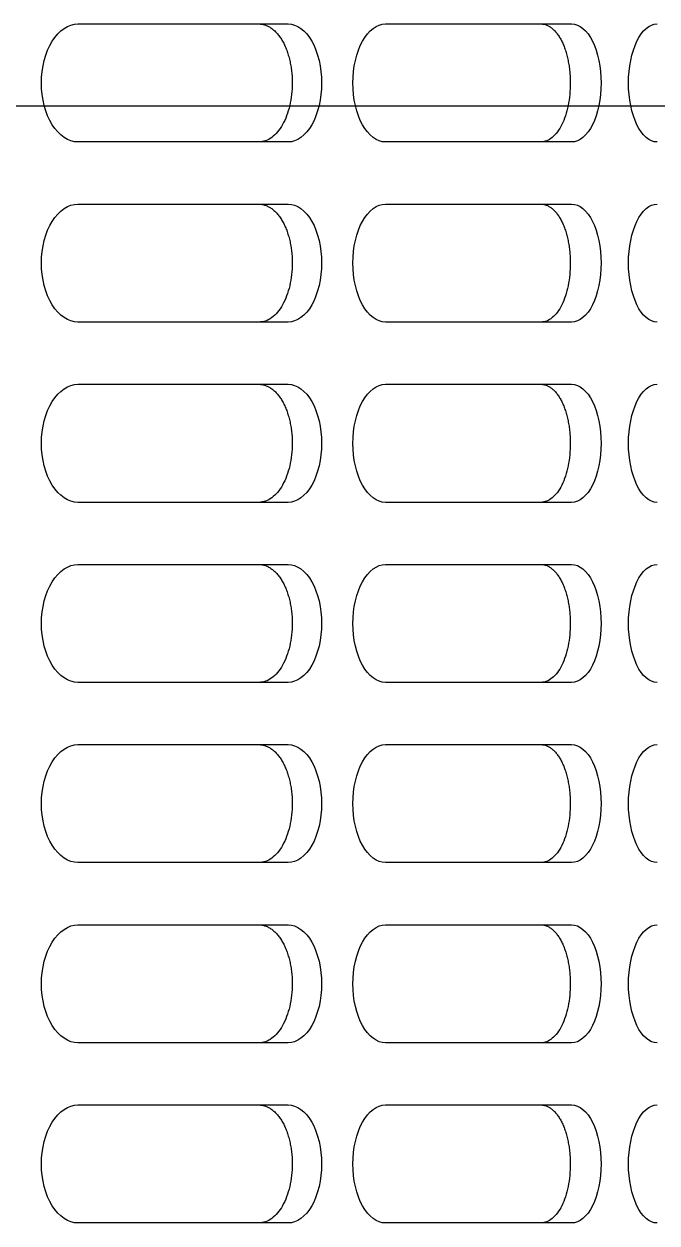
# Model space of a CAD drawing. Header units: millimetres. Extents: x 156850 to 204135, y 56350 to 74150.
# Drawn here: x 159032.2 to 159085.8, y 57221.4 to 57322.9 of the extents above; entities that cross this region are included whole.
import ezdxf

# ---------------------------------------------------------------- set-up
doc = ezdxf.new("R2010")
doc.units = ezdxf.units.MM
doc.header["$LTSCALE"] = 150
doc.layers.add('-----33 Equipment', color=5, linetype='Continuous')

# ---------------------------------------------------------------- blocks, each defined once
blk = doc.blocks.new('X-2F-PLAN$0$A$C13F33EB5')
at = {"color": 0, "linetype": 'Continuous'}
for p, q in [((383.35, 184.4), (383.35, 202.2)), ((393.35, 202.2), (393.35, 184.4)), ((398.61, 184.4), (398.61, 202.2)), ((408.61, 202.2), (408.61, 184.4)), ((413.88, 184.4), (413.88, 202.2)), ((423.88, 202.2), (423.88, 184.4)), ((429.14, 184.4), (429.14, 202.2)), ((439.14, 202.2), (439.14, 184.4)), ((444.4, 184.4), (444.4, 202.2)), ((454.4, 202.2), (454.4, 184.4)), ((459.67, 184.4), (459.67, 202.2)), ((469.67, 202.2), (469.67, 184.4)), ((474.93, 184.4), (474.93, 202.2)), ((484.93, 202.2), (484.93, 184.4)), ((383.35, 160.39), (383.35, 176.16)), ((393.35, 176.16), (393.35, 160.39)), ((398.61, 160.39), (398.61, 176.16)), ((408.61, 176.16), (408.61, 160.39)), ((413.88, 160.39), (413.88, 176.16)), ((423.88, 176.16), (423.88, 160.39)), ((429.14, 160.39), (429.14, 176.16)), ((439.14, 176.16), (439.14, 160.39)), ((444.4, 160.39), (444.4, 176.16)), ((454.4, 176.16), (454.4, 160.39)), ((459.67, 160.39), (459.67, 176.16)), ((469.67, 176.16), (469.67, 160.39)), ((474.93, 160.39), (474.93, 176.16)), ((484.93, 176.16), (484.93, 160.39))]:
    blk.add_line(p, q, dxfattribs=at)
for points, knots in [([(383.35, 202.2), (383.35, 203), (383.89, 203.81), (385.74, 204.95), (387.04, 205.29), (389.66, 205.29), (390.96, 204.95), (392.81, 203.81), (393.35, 203), (393.35, 202.2)], [0, 0, 0, 0, 0.25, 0.25, 0.5, 0.5, 0.75, 0.75, 1, 1, 1, 1]), ([(398.61, 202.2), (398.61, 203), (399.15, 203.81), (401, 204.95), (402.3, 205.29), (404.92, 205.29), (406.22, 204.95), (408.07, 203.81), (408.61, 203), (408.61, 202.2)], [0, 0, 0, 0, 0.25, 0.25, 0.5, 0.5, 0.75, 0.75, 1, 1, 1, 1]), ([(413.88, 202.2), (413.88, 203), (414.42, 203.81), (416.27, 204.95), (417.57, 205.29), (420.19, 205.29), (421.49, 204.95), (423.34, 203.81), (423.88, 203), (423.88, 202.2)], [0, 0, 0, 0, 0.25, 0.25, 0.5, 0.5, 0.75, 0.75, 1, 1, 1, 1]), ([(429.14, 202.2), (429.14, 203), (429.68, 203.81), (431.53, 204.95), (432.83, 205.29), (435.45, 205.29), (436.75, 204.95), (438.6, 203.81), (439.14, 203), (439.14, 202.2)], [0, 0, 0, 0, 0.25, 0.25, 0.5, 0.5, 0.75, 0.75, 1, 1, 1, 1]), ([(444.4, 202.2), (444.4, 203), (444.94, 203.81), (446.79, 204.95), (448.09, 205.29), (450.71, 205.29), (452.01, 204.95), (453.86, 203.81), (454.4, 203), (454.4, 202.2)], [0, 0, 0, 0, 0.25, 0.25, 0.5, 0.5, 0.75, 0.75, 1, 1, 1, 1]), ([(459.67, 202.2), (459.67, 203), (460.21, 203.81), (462.06, 204.95), (463.36, 205.29), (465.98, 205.29), (467.28, 204.95), (469.13, 203.81), (469.67, 203), (469.67, 202.2)], [0, 0, 0, 0, 0.25, 0.25, 0.5, 0.5, 0.75, 0.75, 1, 1, 1, 1]), ([(474.93, 202.2), (474.93, 203), (475.47, 203.81), (477.32, 204.95), (478.62, 205.29), (481.24, 205.29), (482.54, 204.95), (484.39, 203.81), (484.93, 203), (484.93, 202.2)], [0, 0, 0, 0, 0.25, 0.25, 0.5, 0.5, 0.75, 0.75, 1, 1, 1, 1]), ([(393.35, 186.87), (393.35, 186.78), (393.34, 186.59), (393.26, 186.32), (393.14, 186.05), (392.97, 185.79), (392.76, 185.53), (392.51, 185.3), (392.22, 185.07), (391.89, 184.87), (391.53, 184.68), (391.13, 184.52), (390.71, 184.38), (390.26, 184.26), (389.8, 184.17), (389.33, 184.1), (388.84, 184.06), (387.86, 184.03), (386.39, 184.2), (385, 184.72), (384.17, 185.29), (383.71, 185.78), (383.41, 186.31), (383.37, 186.68), (383.35, 186.87)], [0, 0, 0, 0, 0.031263, 0.06252, 0.093789, 0.125071, 0.156359, 0.187645, 0.21893, 0.250231, 0.281541, 0.312852, 0.344178, 0.375521, 0.406869, 0.438212, 0.469551, 0.500899, 0.62553, 0.750071, 0.812579, 0.87508, 0.937558, 1, 1, 1, 1]), ([(408.61, 186.87), (408.61, 186.78), (408.6, 186.59), (408.52, 186.32), (408.4, 186.05), (408.24, 185.79), (408.03, 185.53), (407.78, 185.3), (407.48, 185.07), (407.16, 184.87), (406.79, 184.68), (406.39, 184.52), (405.97, 184.38), (405.53, 184.26), (405.07, 184.17), (404.59, 184.1), (404.1, 184.06), (403.13, 184.03), (401.65, 184.2), (400.26, 184.72), (399.43, 185.29), (398.97, 185.78), (398.67, 186.31), (398.63, 186.68), (398.61, 186.87)], [0, 0, 0, 0, 0.031263, 0.06252, 0.093789, 0.125071, 0.156359, 0.187645, 0.21893, 0.250231, 0.281541, 0.312852, 0.344178, 0.375521, 0.406869, 0.438212, 0.469551, 0.500899, 0.62553, 0.750071, 0.812579, 0.87508, 0.937558, 1, 1, 1, 1]), ([(423.88, 186.87), (423.87, 186.78), (423.86, 186.59), (423.79, 186.32), (423.67, 186.05), (423.5, 185.79), (423.29, 185.53), (423.04, 185.3), (422.75, 185.07), (422.42, 184.87), (422.05, 184.68), (421.66, 184.52), (421.24, 184.38), (420.79, 184.26), (420.33, 184.17), (419.85, 184.1), (419.37, 184.06), (418.39, 184.03), (416.92, 184.2), (415.52, 184.72), (414.69, 185.29), (414.24, 185.78), (413.94, 186.31), (413.9, 186.68), (413.88, 186.87)], [0, 0, 0, 0, 0.031263, 0.06252, 0.093789, 0.125071, 0.156359, 0.187645, 0.21893, 0.250231, 0.281541, 0.312852, 0.344178, 0.375521, 0.406869, 0.438212, 0.469551, 0.500899, 0.62553, 0.750071, 0.812579, 0.87508, 0.937558, 1, 1, 1, 1]), ([(439.14, 186.87), (439.14, 186.78), (439.13, 186.59), (439.05, 186.32), (438.93, 186.05), (438.76, 185.79), (438.55, 185.53), (438.3, 185.3), (438.01, 185.07), (437.68, 184.87), (437.32, 184.68), (436.92, 184.52), (436.5, 184.38), (436.05, 184.26), (435.59, 184.17), (435.12, 184.1), (434.63, 184.06), (433.65, 184.03), (432.18, 184.2), (430.79, 184.72), (429.96, 185.29), (429.5, 185.78), (429.2, 186.31), (429.16, 186.68), (429.14, 186.87)], [0, 0, 0, 0, 0.031263, 0.06252, 0.093789, 0.125071, 0.156359, 0.187645, 0.21893, 0.250231, 0.281541, 0.312852, 0.344178, 0.375521, 0.406869, 0.438212, 0.469551, 0.500899, 0.62553, 0.750071, 0.812579, 0.87508, 0.937558, 1, 1, 1, 1]), ([(454.4, 186.87), (454.4, 186.78), (454.39, 186.59), (454.31, 186.32), (454.19, 186.05), (454.03, 185.79), (453.82, 185.53), (453.56, 185.3), (453.27, 185.07), (452.94, 184.87), (452.58, 184.68), (452.18, 184.52), (451.76, 184.38), (451.32, 184.26), (450.86, 184.17), (450.38, 184.1), (449.89, 184.06), (448.92, 184.03), (447.44, 184.2), (446.05, 184.72), (445.22, 185.29), (444.76, 185.78), (444.46, 186.31), (444.42, 186.68), (444.4, 186.87)], [0, 0, 0, 0, 0.031263, 0.06252, 0.093789, 0.125071, 0.156359, 0.187645, 0.21893, 0.250231, 0.281541, 0.312852, 0.344178, 0.375521, 0.406869, 0.438212, 0.469551, 0.500899, 0.62553, 0.750071, 0.812579, 0.87508, 0.937558, 1, 1, 1, 1]), ([(469.67, 186.87), (469.66, 186.78), (469.65, 186.59), (469.57, 186.32), (469.45, 186.05), (469.29, 185.79), (469.08, 185.53), (468.83, 185.3), (468.54, 185.07), (468.21, 184.87), (467.84, 184.68), (467.45, 184.52), (467.03, 184.38), (466.58, 184.26), (466.12, 184.17), (465.64, 184.1), (465.16, 184.06), (464.18, 184.03), (462.71, 184.2), (461.31, 184.72), (460.48, 185.29), (460.02, 185.78), (459.72, 186.31), (459.69, 186.68), (459.67, 186.87)], [0, 0, 0, 0, 0.031263, 0.06252, 0.093789, 0.125071, 0.156359, 0.187645, 0.21893, 0.250231, 0.281541, 0.312852, 0.344178, 0.375521, 0.406869, 0.438212, 0.469551, 0.500899, 0.62553, 0.750071, 0.812579, 0.87508, 0.937558, 1, 1, 1, 1]), ([(484.93, 186.87), (484.92, 186.78), (484.91, 186.59), (484.84, 186.32), (484.72, 186.05), (484.55, 185.79), (484.34, 185.53), (484.09, 185.3), (483.8, 185.07), (483.47, 184.87), (483.11, 184.68), (482.71, 184.52), (482.29, 184.38), (481.84, 184.26), (481.38, 184.17), (480.91, 184.1), (480.42, 184.06), (479.44, 184.03), (477.97, 184.2), (476.58, 184.72), (475.75, 185.29), (475.29, 185.78), (474.99, 186.31), (474.95, 186.68), (474.93, 186.87)], [0, 0, 0, 0, 0.031263, 0.06252, 0.093789, 0.125071, 0.156359, 0.187645, 0.21893, 0.250231, 0.281541, 0.312852, 0.344178, 0.375521, 0.406869, 0.438212, 0.469551, 0.500899, 0.62553, 0.750071, 0.812579, 0.87508, 0.937558, 1, 1, 1, 1]), ([(393.35, 184.4), (393.35, 183.66), (392.81, 182.92), (390.96, 181.87), (389.66, 181.57), (387.04, 181.57), (385.74, 181.87), (383.89, 182.92), (383.35, 183.66), (383.35, 184.4)], [0, 0, 0, 0, 0.25, 0.25, 0.5, 0.5, 0.75, 0.75, 1, 1, 1, 1]), ([(408.61, 184.4), (408.61, 183.66), (408.07, 182.92), (406.22, 181.87), (404.92, 181.57), (402.3, 181.57), (401, 181.87), (399.15, 182.92), (398.61, 183.66), (398.61, 184.4)], [0, 0, 0, 0, 0.25, 0.25, 0.5, 0.5, 0.75, 0.75, 1, 1, 1, 1]), ([(423.88, 184.4), (423.88, 183.66), (423.34, 182.92), (421.49, 181.87), (420.19, 181.57), (417.57, 181.57), (416.27, 181.87), (414.42, 182.92), (413.88, 183.66), (413.88, 184.4)], [0, 0, 0, 0, 0.25, 0.25, 0.5, 0.5, 0.75, 0.75, 1, 1, 1, 1]), ([(439.14, 184.4), (439.14, 183.66), (438.6, 182.92), (436.75, 181.87), (435.45, 181.57), (432.83, 181.57), (431.53, 181.87), (429.68, 182.92), (429.14, 183.66), (429.14, 184.4)], [0, 0, 0, 0, 0.25, 0.25, 0.5, 0.5, 0.75, 0.75, 1, 1, 1, 1]), ([(454.4, 184.4), (454.4, 183.66), (453.86, 182.92), (452.01, 181.87), (450.71, 181.57), (448.09, 181.57), (446.79, 181.87), (444.94, 182.92), (444.4, 183.66), (444.4, 184.4)], [0, 0, 0, 0, 0.25, 0.25, 0.5, 0.5, 0.75, 0.75, 1, 1, 1, 1]), ([(469.67, 184.4), (469.67, 183.66), (469.13, 182.92), (467.28, 181.87), (465.98, 181.57), (463.36, 181.57), (462.06, 181.87), (460.21, 182.92), (459.67, 183.66), (459.67, 184.4)], [0, 0, 0, 0, 0.25, 0.25, 0.5, 0.5, 0.75, 0.75, 1, 1, 1, 1]), ([(484.93, 184.4), (484.93, 183.66), (484.39, 182.92), (482.54, 181.87), (481.24, 181.57), (478.62, 181.57), (477.32, 181.87), (475.47, 182.92), (474.93, 183.66), (474.93, 184.4)], [0, 0, 0, 0, 0.25, 0.25, 0.5, 0.5, 0.75, 0.75, 1, 1, 1, 1]), ([(383.35, 176.16), (383.35, 176.88), (383.89, 177.59), (385.74, 178.62), (387.04, 178.92), (389.66, 178.92), (390.96, 178.62), (392.81, 177.59), (393.35, 176.88), (393.35, 176.16)], [0, 0, 0, 0, 0.25, 0.25, 0.5, 0.5, 0.75, 0.75, 1, 1, 1, 1]), ([(398.61, 176.16), (398.61, 176.88), (399.15, 177.59), (401, 178.62), (402.3, 178.92), (404.92, 178.92), (406.22, 178.62), (408.07, 177.59), (408.61, 176.88), (408.61, 176.16)], [0, 0, 0, 0, 0.25, 0.25, 0.5, 0.5, 0.75, 0.75, 1, 1, 1, 1]), ([(413.88, 176.16), (413.88, 176.88), (414.42, 177.59), (416.27, 178.62), (417.57, 178.92), (420.19, 178.92), (421.49, 178.62), (423.34, 177.59), (423.88, 176.88), (423.88, 176.16)], [0, 0, 0, 0, 0.25, 0.25, 0.5, 0.5, 0.75, 0.75, 1, 1, 1, 1]), ([(429.14, 176.16), (429.14, 176.88), (429.68, 177.59), (431.53, 178.62), (432.83, 178.92), (435.45, 178.92), (436.75, 178.62), (438.6, 177.59), (439.14, 176.88), (439.14, 176.16)], [0, 0, 0, 0, 0.25, 0.25, 0.5, 0.5, 0.75, 0.75, 1, 1, 1, 1]), ([(444.4, 176.16), (444.4, 176.88), (444.94, 177.59), (446.79, 178.62), (448.09, 178.92), (450.71, 178.92), (452.01, 178.62), (453.86, 177.59), (454.4, 176.88), (454.4, 176.16)], [0, 0, 0, 0, 0.25, 0.25, 0.5, 0.5, 0.75, 0.75, 1, 1, 1, 1]), ([(459.67, 176.16), (459.67, 176.88), (460.21, 177.59), (462.06, 178.62), (463.36, 178.92), (465.98, 178.92), (467.28, 178.62), (469.13, 177.59), (469.67, 176.88), (469.67, 176.16)], [0, 0, 0, 0, 0.25, 0.25, 0.5, 0.5, 0.75, 0.75, 1, 1, 1, 1]), ([(474.93, 176.16), (474.93, 176.88), (475.47, 177.59), (477.32, 178.62), (478.62, 178.92), (481.24, 178.92), (482.54, 178.62), (484.39, 177.59), (484.93, 176.88), (484.93, 176.16)], [0, 0, 0, 0, 0.25, 0.25, 0.5, 0.5, 0.75, 0.75, 1, 1, 1, 1]), ([(393.35, 162.98), (393.35, 162.9), (393.34, 162.74), (393.26, 162.5), (393.14, 162.26), (392.97, 162.03), (392.76, 161.81), (392.51, 161.6), (392.22, 161.41), (391.89, 161.23), (391.53, 161.06), (391.13, 160.92), (390.71, 160.8), (390.26, 160.69), (389.8, 160.61), (389.33, 160.55), (388.84, 160.51), (387.86, 160.49), (386.39, 160.64), (385, 161.09), (384.17, 161.59), (383.71, 162.03), (383.41, 162.5), (383.37, 162.82), (383.35, 162.98)], [0, 0, 0, 0, 0.031263, 0.06252, 0.093789, 0.125071, 0.156359, 0.187645, 0.21893, 0.250231, 0.281541, 0.312852, 0.344178, 0.375521, 0.406869, 0.438212, 0.469551, 0.500899, 0.62553, 0.750071, 0.812579, 0.87508, 0.937558, 1, 1, 1, 1]), ([(408.61, 162.98), (408.61, 162.9), (408.6, 162.74), (408.52, 162.5), (408.4, 162.26), (408.24, 162.03), (408.03, 161.81), (407.78, 161.6), (407.48, 161.41), (407.16, 161.23), (406.79, 161.06), (406.39, 160.92), (405.97, 160.8), (405.53, 160.69), (405.07, 160.61), (404.59, 160.55), (404.1, 160.51), (403.13, 160.49), (401.65, 160.64), (400.26, 161.09), (399.43, 161.59), (398.97, 162.03), (398.67, 162.5), (398.63, 162.82), (398.61, 162.98)], [0, 0, 0, 0, 0.031263, 0.06252, 0.093789, 0.125071, 0.156359, 0.187645, 0.21893, 0.250231, 0.281541, 0.312852, 0.344178, 0.375521, 0.406869, 0.438212, 0.469551, 0.500899, 0.62553, 0.750071, 0.812579, 0.87508, 0.937558, 1, 1, 1, 1]), ([(423.88, 162.98), (423.87, 162.9), (423.86, 162.74), (423.79, 162.5), (423.67, 162.26), (423.5, 162.03), (423.29, 161.81), (423.04, 161.6), (422.75, 161.41), (422.42, 161.23), (422.05, 161.06), (421.66, 160.92), (421.24, 160.8), (420.79, 160.69), (420.33, 160.61), (419.85, 160.55), (419.37, 160.51), (418.39, 160.49), (416.92, 160.64), (415.52, 161.09), (414.69, 161.59), (414.24, 162.03), (413.94, 162.5), (413.9, 162.82), (413.88, 162.98)], [0, 0, 0, 0, 0.031263, 0.06252, 0.093789, 0.125071, 0.156359, 0.187645, 0.21893, 0.250231, 0.281541, 0.312852, 0.344178, 0.375521, 0.406869, 0.438212, 0.469551, 0.500899, 0.62553, 0.750071, 0.812579, 0.87508, 0.937558, 1, 1, 1, 1]), ([(439.14, 162.98), (439.14, 162.9), (439.13, 162.74), (439.05, 162.5), (438.93, 162.26), (438.76, 162.03), (438.55, 161.81), (438.3, 161.6), (438.01, 161.41), (437.68, 161.23), (437.32, 161.06), (436.92, 160.92), (436.5, 160.8), (436.05, 160.69), (435.59, 160.61), (435.12, 160.55), (434.63, 160.51), (433.65, 160.49), (432.18, 160.64), (430.79, 161.09), (429.96, 161.59), (429.5, 162.03), (429.2, 162.5), (429.16, 162.82), (429.14, 162.98)], [0, 0, 0, 0, 0.031263, 0.06252, 0.093789, 0.125071, 0.156359, 0.187645, 0.21893, 0.250231, 0.281541, 0.312852, 0.344178, 0.375521, 0.406869, 0.438212, 0.469551, 0.500899, 0.62553, 0.750071, 0.812579, 0.87508, 0.937558, 1, 1, 1, 1]), ([(454.4, 162.98), (454.4, 162.9), (454.39, 162.74), (454.31, 162.5), (454.19, 162.26), (454.03, 162.03), (453.82, 161.81), (453.56, 161.6), (453.27, 161.41), (452.94, 161.23), (452.58, 161.06), (452.18, 160.92), (451.76, 160.8), (451.32, 160.69), (450.86, 160.61), (450.38, 160.55), (449.89, 160.51), (448.92, 160.49), (447.44, 160.64), (446.05, 161.09), (445.22, 161.59), (444.76, 162.03), (444.46, 162.5), (444.42, 162.82), (444.4, 162.98)], [0, 0, 0, 0, 0.031263, 0.06252, 0.093789, 0.125071, 0.156359, 0.187645, 0.21893, 0.250231, 0.281541, 0.312852, 0.344178, 0.375521, 0.406869, 0.438212, 0.469551, 0.500899, 0.62553, 0.750071, 0.812579, 0.87508, 0.937558, 1, 1, 1, 1]), ([(469.67, 162.98), (469.66, 162.9), (469.65, 162.74), (469.57, 162.5), (469.45, 162.26), (469.29, 162.03), (469.08, 161.81), (468.83, 161.6), (468.54, 161.41), (468.21, 161.23), (467.84, 161.06), (467.45, 160.92), (467.03, 160.8), (466.58, 160.69), (466.12, 160.61), (465.64, 160.55), (465.16, 160.51), (464.18, 160.49), (462.71, 160.64), (461.31, 161.09), (460.48, 161.59), (460.02, 162.03), (459.72, 162.5), (459.69, 162.82), (459.67, 162.98)], [0, 0, 0, 0, 0.031263, 0.06252, 0.093789, 0.125071, 0.156359, 0.187645, 0.21893, 0.250231, 0.281541, 0.312852, 0.344178, 0.375521, 0.406869, 0.438212, 0.469551, 0.500899, 0.62553, 0.750071, 0.812579, 0.87508, 0.937558, 1, 1, 1, 1]), ([(484.93, 162.98), (484.92, 162.9), (484.91, 162.74), (484.84, 162.5), (484.72, 162.26), (484.55, 162.03), (484.34, 161.81), (484.09, 161.6), (483.8, 161.41), (483.47, 161.23), (483.11, 161.06), (482.71, 160.92), (482.29, 160.8), (481.84, 160.69), (481.38, 160.61), (480.91, 160.55), (480.42, 160.51), (479.44, 160.49), (477.97, 160.64), (476.58, 161.09), (475.75, 161.59), (475.29, 162.03), (474.99, 162.5), (474.95, 162.82), (474.93, 162.98)], [0, 0, 0, 0, 0.031263, 0.06252, 0.093789, 0.125071, 0.156359, 0.187645, 0.21893, 0.250231, 0.281541, 0.312852, 0.344178, 0.375521, 0.406869, 0.438212, 0.469551, 0.500899, 0.62553, 0.750071, 0.812579, 0.87508, 0.937558, 1, 1, 1, 1]), ([(393.35, 160.39), (393.35, 159.73), (392.81, 159.08), (390.96, 158.16), (389.66, 157.9), (387.04, 157.9), (385.74, 158.16), (383.89, 159.08), (383.35, 159.73), (383.35, 160.39)], [0, 0, 0, 0, 0.25, 0.25, 0.5, 0.5, 0.75, 0.75, 1, 1, 1, 1]), ([(408.61, 160.39), (408.61, 159.73), (408.07, 159.08), (406.22, 158.16), (404.92, 157.9), (402.3, 157.9), (401, 158.16), (399.15, 159.08), (398.61, 159.73), (398.61, 160.39)], [0, 0, 0, 0, 0.25, 0.25, 0.5, 0.5, 0.75, 0.75, 1, 1, 1, 1]), ([(423.88, 160.39), (423.88, 159.73), (423.34, 159.08), (421.49, 158.16), (420.19, 157.9), (417.57, 157.9), (416.27, 158.16), (414.42, 159.08), (413.88, 159.73), (413.88, 160.39)], [0, 0, 0, 0, 0.25, 0.25, 0.5, 0.5, 0.75, 0.75, 1, 1, 1, 1]), ([(439.14, 160.39), (439.14, 159.73), (438.6, 159.08), (436.75, 158.16), (435.45, 157.9), (432.83, 157.9), (431.53, 158.16), (429.68, 159.08), (429.14, 159.73), (429.14, 160.39)], [0, 0, 0, 0, 0.25, 0.25, 0.5, 0.5, 0.75, 0.75, 1, 1, 1, 1]), ([(454.4, 160.39), (454.4, 159.73), (453.86, 159.08), (452.01, 158.16), (450.71, 157.9), (448.09, 157.9), (446.79, 158.16), (444.94, 159.08), (444.4, 159.73), (444.4, 160.39)], [0, 0, 0, 0, 0.25, 0.25, 0.5, 0.5, 0.75, 0.75, 1, 1, 1, 1]), ([(469.67, 160.39), (469.67, 159.73), (469.13, 159.08), (467.28, 158.16), (465.98, 157.9), (463.36, 157.9), (462.06, 158.16), (460.21, 159.08), (459.67, 159.73), (459.67, 160.39)], [0, 0, 0, 0, 0.25, 0.25, 0.5, 0.5, 0.75, 0.75, 1, 1, 1, 1]), ([(484.93, 160.39), (484.93, 159.73), (484.39, 159.08), (482.54, 158.16), (481.24, 157.9), (478.62, 157.9), (477.32, 158.16), (475.47, 159.08), (474.93, 159.73), (474.93, 160.39)], [0, 0, 0, 0, 0.25, 0.25, 0.5, 0.5, 0.75, 0.75, 1, 1, 1, 1]), ([(383.35, 153.16), (383.35, 153.79), (383.89, 154.42), (385.74, 155.31), (387.04, 155.58), (389.66, 155.58), (390.96, 155.31), (392.81, 154.42), (393.35, 153.79), (393.35, 153.16)], [0, 0, 0, 0, 0.25, 0.25, 0.5, 0.5, 0.75, 0.75, 1, 1, 1, 1]), ([(398.61, 153.16), (398.61, 153.79), (399.15, 154.42), (401, 155.31), (402.3, 155.58), (404.92, 155.58), (406.22, 155.31), (408.07, 154.42), (408.61, 153.79), (408.61, 153.16)], [0, 0, 0, 0, 0.25, 0.25, 0.5, 0.5, 0.75, 0.75, 1, 1, 1, 1]), ([(413.88, 153.16), (413.88, 153.79), (414.42, 154.42), (416.27, 155.31), (417.57, 155.58), (420.19, 155.58), (421.49, 155.31), (423.34, 154.42), (423.88, 153.79), (423.88, 153.16)], [0, 0, 0, 0, 0.25, 0.25, 0.5, 0.5, 0.75, 0.75, 1, 1, 1, 1]), ([(429.14, 153.16), (429.14, 153.79), (429.68, 154.42), (431.53, 155.31), (432.83, 155.58), (435.45, 155.58), (436.75, 155.31), (438.6, 154.42), (439.14, 153.79), (439.14, 153.16)], [0, 0, 0, 0, 0.25, 0.25, 0.5, 0.5, 0.75, 0.75, 1, 1, 1, 1]), ([(444.4, 153.16), (444.4, 153.79), (444.94, 154.42), (446.79, 155.31), (448.09, 155.58), (450.71, 155.58), (452.01, 155.31), (453.86, 154.42), (454.4, 153.79), (454.4, 153.16)], [0, 0, 0, 0, 0.25, 0.25, 0.5, 0.5, 0.75, 0.75, 1, 1, 1, 1]), ([(459.67, 153.16), (459.67, 153.79), (460.21, 154.42), (462.06, 155.31), (463.36, 155.58), (465.98, 155.58), (467.28, 155.31), (469.13, 154.42), (469.67, 153.79), (469.67, 153.16)], [0, 0, 0, 0, 0.25, 0.25, 0.5, 0.5, 0.75, 0.75, 1, 1, 1, 1]), ([(474.93, 153.16), (474.93, 153.79), (475.47, 154.42), (477.32, 155.31), (478.62, 155.58), (481.24, 155.58), (482.54, 155.31), (484.39, 154.42), (484.93, 153.79), (484.93, 153.16)], [0, 0, 0, 0, 0.25, 0.25, 0.5, 0.5, 0.75, 0.75, 1, 1, 1, 1])]:
    blk.add_open_spline(points, degree=3, knots=knots, dxfattribs=at)
blk = doc.blocks.new('X-2F-PLAN$0$zw$C47F')
at = {"layer": '-----33 Equipment'}
blk.add_line((459.78, 2236.3), (459.78, 1136.3), dxfattribs=at)
blk.add_blockref('X-2F-PLAN$0$A$C13F33EB5', (-18.2, 1047.3), dxfattribs=at)

msp = doc.modelspace()

# ---------------------------------------------------------------- block references
at = {"layer": '-----33 Equipment', "rotation": 90.00000000000001}
msp.add_blockref('X-2F-PLAN$0$zw$C47F', (160286.3, 56856.22), dxfattribs=at)

doc.saveas('drawing.dxf')
